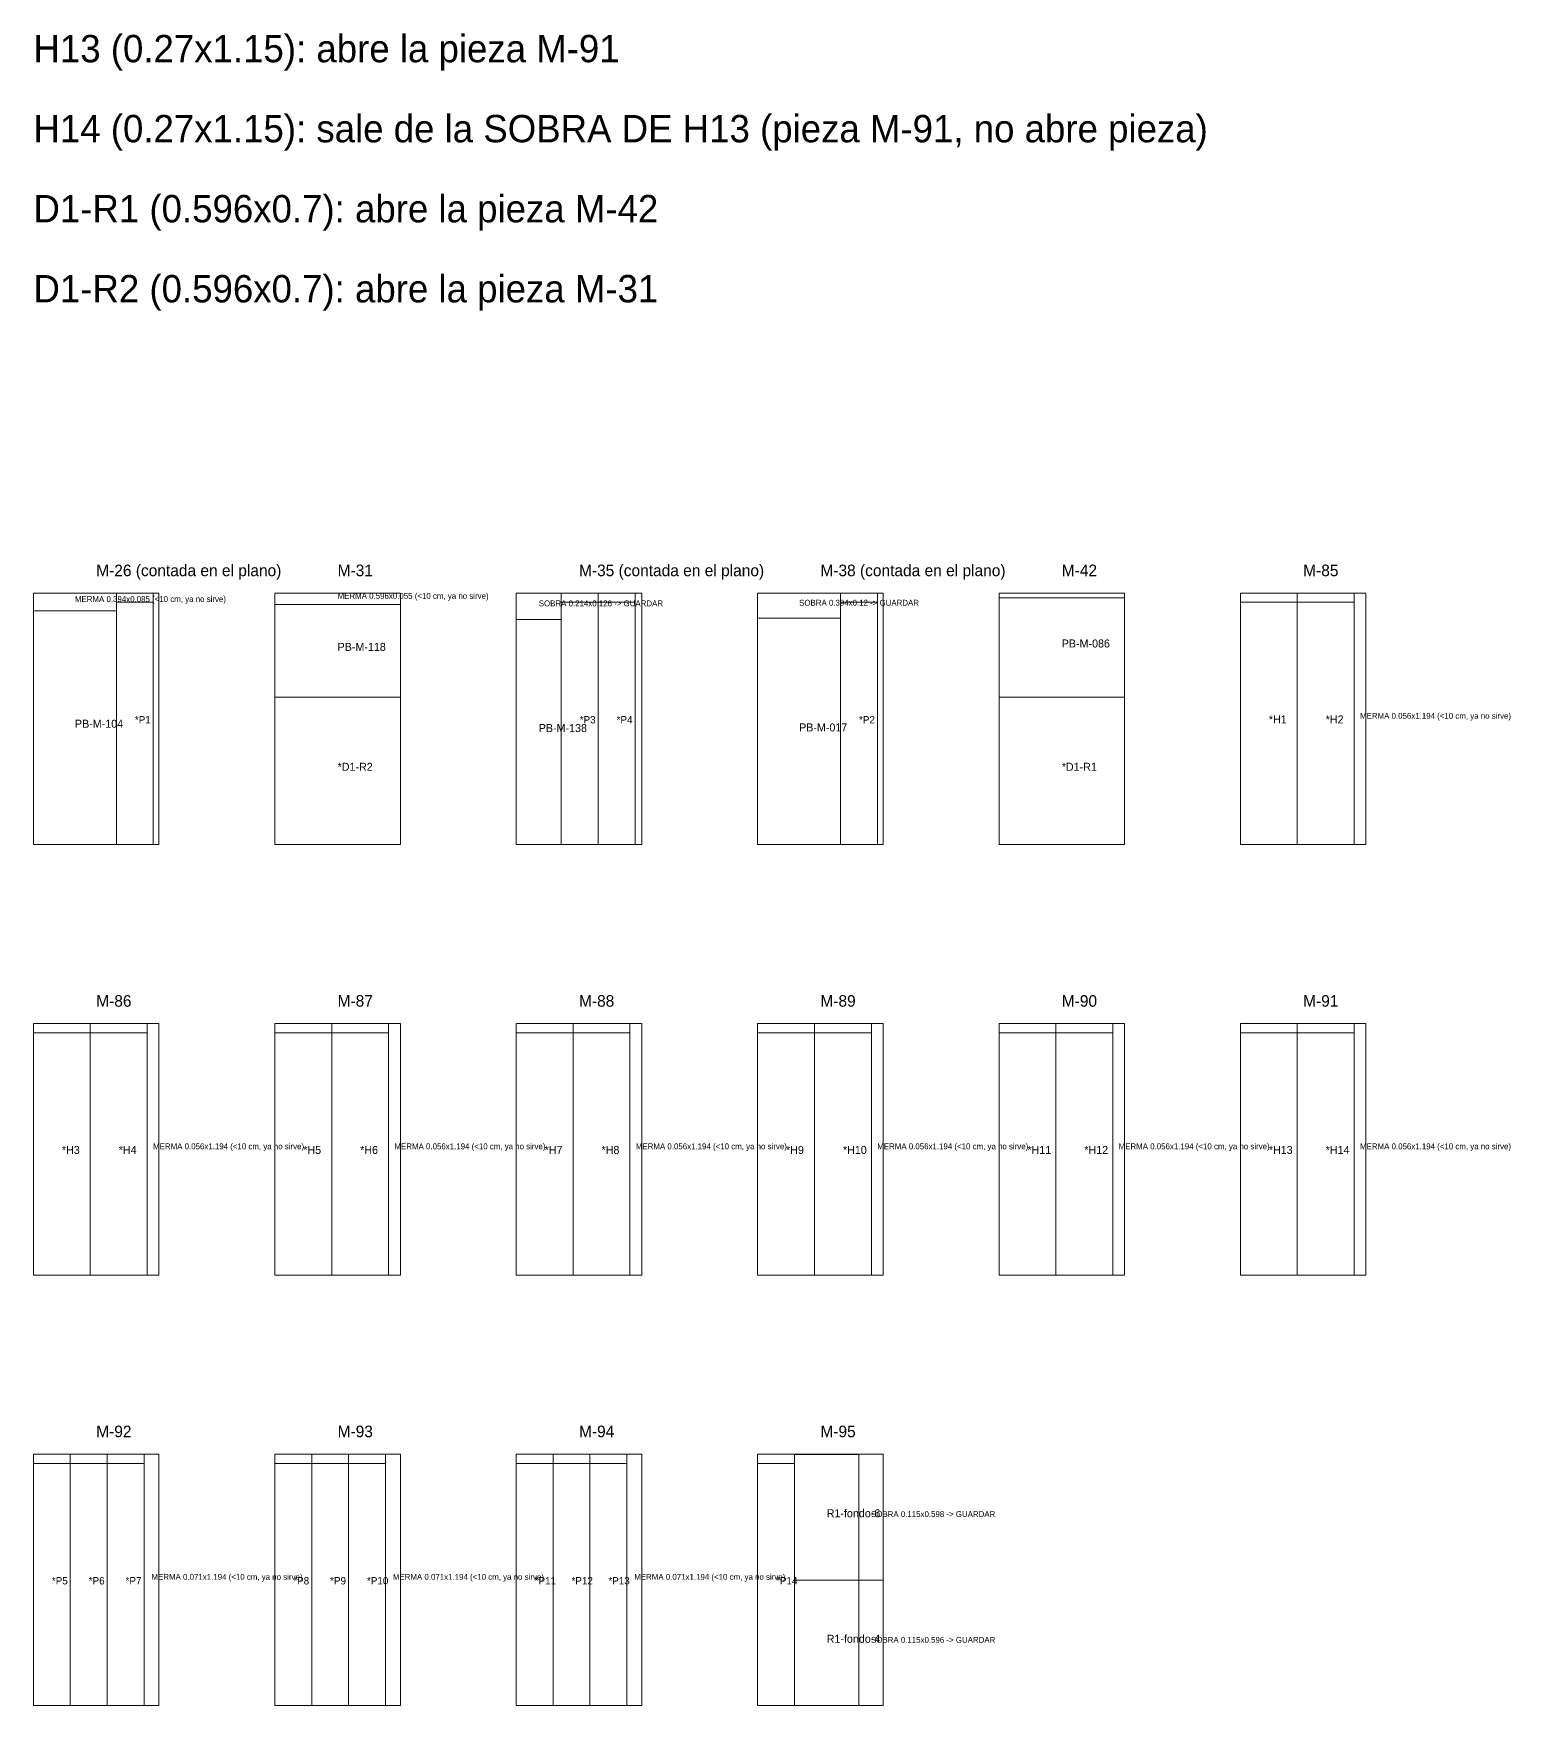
# Model space of a CAD drawing. Header units: metres. Extents: x 489.4 to 571.8, y -144.7 to -79.7.
# Drawn here: x 553.2 to 560.21, y -104.99 to -97.05 of the extents above; entities that cross this region are included whole.
import ezdxf

# ---------------------------------------------------------------- set-up
doc = ezdxf.new("R2010")
doc.units = ezdxf.units.M
for name, color, linetype, lineweight, plot in [('ESCALERA-REGADERA-ZOCLO', 6, 'Continuous', 0, False), ('ESCALERA-REGADERA-ZOCLO-TEXTO', 7, 'Continuous', 0, False), ('PLAN-CORTE-DESPERDICIO', 1, 'Continuous', 0, False), ('PLAN-CORTE-SOBRANTES', 2, 'Continuous', 0, False)]:
    doc.layers.add(name, color=color, linetype=linetype, lineweight=lineweight, plot=plot)

msp = doc.modelspace()

# ---------------------------------------------------------------- linework, layer by layer
at = {"layer": 'ESCALERA-REGADERA-ZOCLO'}
for points in [[(553.2022, -100.9044), (553.7982, -100.9044), (553.7982, -99.7104), (553.2022, -99.7104)], [(554.3482, -100.9044), (554.9442, -100.9044), (554.9442, -99.7104), (554.3482, -99.7104)], [(555.4942, -100.9044), (556.0902, -100.9044), (556.0902, -99.7104), (555.4942, -99.7104)], [(556.6402, -100.9044), (557.2362, -100.9044), (557.2362, -99.7104), (556.6402, -99.7104)], [(557.7862, -100.9044), (558.3822, -100.9044), (558.3822, -99.7104), (557.7862, -99.7104)], [(558.9322, -100.9044), (559.5282, -100.9044), (559.5282, -99.7104), (558.9322, -99.7104)], [(553.5962, -100.9044), (553.7712, -100.9044), (553.7712, -99.7544), (553.5962, -99.7544)], [(554.3482, -100.2044), (554.9442, -100.2044), (554.9442, -99.7654), (554.3482, -99.7654)], [(555.7082, -100.9044), (555.8832, -100.9044), (555.8832, -99.7544), (555.7082, -99.7544)], [(555.8832, -100.9044), (556.0582, -100.9044), (556.0582, -99.7544), (555.8832, -99.7544)], [(557.0342, -100.9044), (557.2092, -100.9044), (557.2092, -99.7544), (557.0342, -99.7544)], [(557.7862, -100.2044), (558.3822, -100.2044), (558.3822, -99.7334), (557.7862, -99.7334)], [(558.9322, -100.9044), (559.2022, -100.9044), (559.2022, -99.7544), (558.9322, -99.7544)], [(559.2022, -100.9044), (559.4722, -100.9044), (559.4722, -99.7544), (559.2022, -99.7544)], [(553.2022, -100.9044), (553.5962, -100.9044), (553.5962, -99.7954), (553.2022, -99.7954)], [(555.4942, -100.9044), (555.7082, -100.9044), (555.7082, -99.8364), (555.4942, -99.8364)], [(556.6402, -100.9044), (557.0342, -100.9044), (557.0342, -99.8304), (556.6402, -99.8304)], [(554.3482, -100.9044), (554.9442, -100.9044), (554.9442, -100.2044), (554.3482, -100.2044)], [(557.7862, -100.9044), (558.3822, -100.9044), (558.3822, -100.2044), (557.7862, -100.2044)], [(553.2022, -102.9484), (553.7982, -102.9484), (553.7982, -101.7544), (553.2022, -101.7544)], [(554.3482, -102.9484), (554.9442, -102.9484), (554.9442, -101.7544), (554.3482, -101.7544)], [(555.4942, -102.9484), (556.0902, -102.9484), (556.0902, -101.7544), (555.4942, -101.7544)], [(556.6402, -102.9484), (557.2362, -102.9484), (557.2362, -101.7544), (556.6402, -101.7544)], [(557.7862, -102.9484), (558.3822, -102.9484), (558.3822, -101.7544), (557.7862, -101.7544)], [(558.9322, -102.9484), (559.5282, -102.9484), (559.5282, -101.7544), (558.9322, -101.7544)], [(553.2022, -102.9484), (553.4722, -102.9484), (553.4722, -101.7984), (553.2022, -101.7984)], [(553.4722, -102.9484), (553.7422, -102.9484), (553.7422, -101.7984), (553.4722, -101.7984)], [(554.3482, -102.9484), (554.6182, -102.9484), (554.6182, -101.7984), (554.3482, -101.7984)], [(554.6182, -102.9484), (554.8882, -102.9484), (554.8882, -101.7984), (554.6182, -101.7984)], [(555.4942, -102.9484), (555.7642, -102.9484), (555.7642, -101.7984), (555.4942, -101.7984)], [(555.7642, -102.9484), (556.0342, -102.9484), (556.0342, -101.7984), (555.7642, -101.7984)], [(556.6402, -102.9484), (556.9102, -102.9484), (556.9102, -101.7984), (556.6402, -101.7984)], [(556.9102, -102.9484), (557.1802, -102.9484), (557.1802, -101.7984), (556.9102, -101.7984)], [(557.7862, -102.9484), (558.0562, -102.9484), (558.0562, -101.7984), (557.7862, -101.7984)], [(558.0562, -102.9484), (558.3262, -102.9484), (558.3262, -101.7984), (558.0562, -101.7984)], [(558.9322, -102.9484), (559.2022, -102.9484), (559.2022, -101.7984), (558.9322, -101.7984)], [(559.2022, -102.9484), (559.4722, -102.9484), (559.4722, -101.7984), (559.2022, -101.7984)], [(553.2022, -104.9924), (553.7982, -104.9924), (553.7982, -103.7984), (553.2022, -103.7984)], [(554.3482, -104.9924), (554.9442, -104.9924), (554.9442, -103.7984), (554.3482, -103.7984)], [(555.4942, -104.9924), (556.0902, -104.9924), (556.0902, -103.7984), (555.4942, -103.7984)], [(556.6402, -104.9924), (557.2362, -104.9924), (557.2362, -103.7984), (556.6402, -103.7984)], [(556.8152, -104.3964), (557.1212, -104.3964), (557.1212, -103.8004), (556.8152, -103.8004)], [(553.2022, -104.9924), (553.3772, -104.9924), (553.3772, -103.8424), (553.2022, -103.8424)], [(553.3772, -104.9924), (553.5522, -104.9924), (553.5522, -103.8424), (553.3772, -103.8424)], [(553.5522, -104.9924), (553.7272, -104.9924), (553.7272, -103.8424), (553.5522, -103.8424)], [(554.3482, -104.9924), (554.5232, -104.9924), (554.5232, -103.8424), (554.3482, -103.8424)], [(554.5232, -104.9924), (554.6982, -104.9924), (554.6982, -103.8424), (554.5232, -103.8424)], [(554.6982, -104.9924), (554.8732, -104.9924), (554.8732, -103.8424), (554.6982, -103.8424)], [(555.4942, -104.9924), (555.6692, -104.9924), (555.6692, -103.8424), (555.4942, -103.8424)], [(555.6692, -104.9924), (555.8442, -104.9924), (555.8442, -103.8424), (555.6692, -103.8424)], [(555.8442, -104.9924), (556.0192, -104.9924), (556.0192, -103.8424), (555.8442, -103.8424)], [(556.6402, -104.9924), (556.8152, -104.9924), (556.8152, -103.8424), (556.6402, -103.8424)], [(556.8152, -104.9924), (557.1212, -104.9924), (557.1212, -104.3964), (556.8152, -104.3964)]]:
    msp.add_lwpolyline(points, close=True, dxfattribs=at)
at = {"layer": 'PLAN-CORTE-DESPERDICIO'}
for points in [[(553.2022, -99.7954), (553.5962, -99.7954), (553.5962, -99.7104), (553.2022, -99.7104)], [(553.5962, -99.7544), (553.7712, -99.7544), (553.7712, -99.7104), (553.5962, -99.7104)], [(554.3482, -99.7654), (554.9442, -99.7654), (554.9442, -99.7104), (554.3482, -99.7104)], [(555.7082, -99.7544), (555.8832, -99.7544), (555.8832, -99.7104), (555.7082, -99.7104)], [(555.8832, -99.7544), (556.0582, -99.7544), (556.0582, -99.7104), (555.8832, -99.7104)], [(556.0582, -100.9044), (556.0902, -100.9044), (556.0902, -99.7104), (556.0582, -99.7104)], [(557.0342, -99.7544), (557.2092, -99.7544), (557.2092, -99.7104), (557.0342, -99.7104)], [(558.9322, -99.7544), (559.2022, -99.7544), (559.2022, -99.7104), (558.9322, -99.7104)], [(559.2022, -99.7544), (559.4722, -99.7544), (559.4722, -99.7104), (559.2022, -99.7104)], [(559.4722, -100.9044), (559.5282, -100.9044), (559.5282, -99.7104), (559.4722, -99.7104)], [(553.2022, -101.7984), (553.4722, -101.7984), (553.4722, -101.7544), (553.2022, -101.7544)], [(553.4722, -101.7984), (553.7422, -101.7984), (553.7422, -101.7544), (553.4722, -101.7544)], [(553.7422, -102.9484), (553.7982, -102.9484), (553.7982, -101.7544), (553.7422, -101.7544)], [(554.3482, -101.7984), (554.6182, -101.7984), (554.6182, -101.7544), (554.3482, -101.7544)], [(554.6182, -101.7984), (554.8882, -101.7984), (554.8882, -101.7544), (554.6182, -101.7544)], [(554.8882, -102.9484), (554.9442, -102.9484), (554.9442, -101.7544), (554.8882, -101.7544)], [(555.4942, -101.7984), (555.7642, -101.7984), (555.7642, -101.7544), (555.4942, -101.7544)], [(555.7642, -101.7984), (556.0342, -101.7984), (556.0342, -101.7544), (555.7642, -101.7544)], [(556.0342, -102.9484), (556.0902, -102.9484), (556.0902, -101.7544), (556.0342, -101.7544)], [(556.6402, -101.7984), (556.9102, -101.7984), (556.9102, -101.7544), (556.6402, -101.7544)], [(556.9102, -101.7984), (557.1802, -101.7984), (557.1802, -101.7544), (556.9102, -101.7544)], [(557.1802, -102.9484), (557.2362, -102.9484), (557.2362, -101.7544), (557.1802, -101.7544)], [(557.7862, -101.7984), (558.0562, -101.7984), (558.0562, -101.7544), (557.7862, -101.7544)], [(558.0562, -101.7984), (558.3262, -101.7984), (558.3262, -101.7544), (558.0562, -101.7544)], [(558.3262, -102.9484), (558.3822, -102.9484), (558.3822, -101.7544), (558.3262, -101.7544)], [(558.9322, -101.7984), (559.2022, -101.7984), (559.2022, -101.7544), (558.9322, -101.7544)], [(559.2022, -101.7984), (559.4722, -101.7984), (559.4722, -101.7544), (559.2022, -101.7544)], [(559.4722, -102.9484), (559.5282, -102.9484), (559.5282, -101.7544), (559.4722, -101.7544)], [(553.2022, -103.8424), (553.3772, -103.8424), (553.3772, -103.7984), (553.2022, -103.7984)], [(553.3772, -103.8424), (553.5522, -103.8424), (553.5522, -103.7984), (553.3772, -103.7984)], [(553.5522, -103.8424), (553.7272, -103.8424), (553.7272, -103.7984), (553.5522, -103.7984)], [(553.7272, -104.9924), (553.7982, -104.9924), (553.7982, -103.7984), (553.7272, -103.7984)], [(554.3482, -103.8424), (554.5232, -103.8424), (554.5232, -103.7984), (554.3482, -103.7984)], [(554.5232, -103.8424), (554.6982, -103.8424), (554.6982, -103.7984), (554.5232, -103.7984)], [(554.6982, -103.8424), (554.8732, -103.8424), (554.8732, -103.7984), (554.6982, -103.7984)], [(554.8732, -104.9924), (554.9442, -104.9924), (554.9442, -103.7984), (554.8732, -103.7984)], [(555.4942, -103.8424), (555.6692, -103.8424), (555.6692, -103.7984), (555.4942, -103.7984)], [(555.6692, -103.8424), (555.8442, -103.8424), (555.8442, -103.7984), (555.6692, -103.7984)], [(555.8442, -103.8424), (556.0192, -103.8424), (556.0192, -103.7984), (555.8442, -103.7984)], [(556.0192, -104.9924), (556.0902, -104.9924), (556.0902, -103.7984), (556.0192, -103.7984)], [(556.6402, -103.8424), (556.8152, -103.8424), (556.8152, -103.7984), (556.6402, -103.7984)]]:
    msp.add_lwpolyline(points, close=True, dxfattribs=at)
at = {"layer": 'PLAN-CORTE-SOBRANTES'}
for points in [[(555.4942, -99.8364), (555.7082, -99.8364), (555.7082, -99.7104), (555.4942, -99.7104)], [(556.6402, -99.8304), (557.0342, -99.8304), (557.0342, -99.7104), (556.6402, -99.7104)], [(557.1212, -104.3964), (557.2362, -104.3964), (557.2362, -103.7984), (557.1212, -103.7984)], [(557.1212, -104.9924), (557.2362, -104.9924), (557.2362, -104.3964), (557.1212, -104.3964)]]:
    msp.add_lwpolyline(points, close=True, dxfattribs=at)

# ---------------------------------------------------------------- texts
at = {"layer": 'ESCALERA-REGADERA-ZOCLO-TEXTO'}
for s, height, p in [('H13 (0.27x1.15): abre la pieza M-91', 0.13, (553.2022, -97.1904)), ('H14 (0.27x1.15): sale de la SOBRA DE H13 (pieza M-91, no abre pieza)', 0.13, (553.2022, -97.5704)), ('D1-R1 (0.596x0.7): abre la pieza M-42', 0.13, (553.2022, -97.9504)), ('D1-R2 (0.596x0.7): abre la pieza M-31', 0.13, (553.2022, -98.3304)), ('M-26 (contada en el plano)', 0.055, (553.5002, -99.6304)), ('M-31', 0.055, (554.6462, -99.6304)), ('M-35 (contada en el plano)', 0.055, (555.7922, -99.6304)), ('M-38 (contada en el plano)', 0.055, (556.9382, -99.6304)), ('M-42', 0.055, (558.0842, -99.6304)), ('M-85', 0.055, (559.2302, -99.6304)), ('MERMA 0.596x0.055 (<10 cm, ya no sirve)', 0.028, (554.6462, -99.7379)), ('MERMA 0.394x0.085 (<10 cm, ya no sirve)', 0.028, (553.3992, -99.7529)), ('SOBRA 0.214x0.126 -> GUARDAR', 0.028, (555.6012, -99.7734)), ('SOBRA 0.394x0.12 -> GUARDAR', 0.028, (556.8372, -99.7704)), ('PB-M-118', 0.038, (554.6462, -99.9849)), ('PB-M-086', 0.038, (558.0842, -99.9689)), ('PB-M-104', 0.038, (553.3992, -100.3499)), ('*P1', 0.035, (553.6837, -100.3294)), ('PB-M-138', 0.038, (555.6012, -100.3704)), ('*P3', 0.035, (555.7957, -100.3294)), ('*P4', 0.035, (555.9707, -100.3294)), ('PB-M-017', 0.038, (556.8372, -100.3674)), ('*P2', 0.035, (557.1217, -100.3294)), ('*H1', 0.038, (559.0672, -100.3294)), ('*H2', 0.038, (559.3372, -100.3294)), ('MERMA 0.056x1.194 (<10 cm, ya no sirve)', 0.028, (559.5002, -100.3074)), ('*D1-R2', 0.038, (554.6462, -100.5544)), ('*D1-R1', 0.038, (558.0842, -100.5544)), ('M-86', 0.055, (553.5002, -101.6744)), ('M-87', 0.055, (554.6462, -101.6744)), ('M-88', 0.055, (555.7922, -101.6744)), ('M-89', 0.055, (556.9382, -101.6744)), ('M-90', 0.055, (558.0842, -101.6744)), ('M-91', 0.055, (559.2302, -101.6744)), ('MERMA 0.056x1.194 (<10 cm, ya no sirve)', 0.028, (553.7702, -102.3514)), ('MERMA 0.056x1.194 (<10 cm, ya no sirve)', 0.028, (554.9162, -102.3514)), ('MERMA 0.056x1.194 (<10 cm, ya no sirve)', 0.028, (556.0622, -102.3514)), ('MERMA 0.056x1.194 (<10 cm, ya no sirve)', 0.028, (557.2082, -102.3514)), ('MERMA 0.056x1.194 (<10 cm, ya no sirve)', 0.028, (558.3542, -102.3514)), ('MERMA 0.056x1.194 (<10 cm, ya no sirve)', 0.028, (559.5002, -102.3514)), ('*H3', 0.038, (553.3372, -102.3734)), ('*H4', 0.038, (553.6072, -102.3734)), ('*H5', 0.038, (554.4832, -102.3734)), ('*H6', 0.038, (554.7532, -102.3734)), ('*H7', 0.038, (555.6292, -102.3734)), ('*H8', 0.038, (555.8992, -102.3734)), ('*H9', 0.038, (556.7752, -102.3734)), ('*H10', 0.038, (557.0452, -102.3734)), ('*H11', 0.038, (557.9212, -102.3734)), ('*H12', 0.038, (558.1912, -102.3734)), ('*H13', 0.038, (559.0672, -102.3734)), ('*H14', 0.038, (559.3372, -102.3734)), ('M-92', 0.055, (553.5002, -103.7184)), ('M-93', 0.055, (554.6462, -103.7184)), ('M-94', 0.055, (555.7922, -103.7184)), ('M-95', 0.055, (556.9382, -103.7184)), ('R1-fondo-6', 0.038, (556.9682, -104.0984)), ('SOBRA 0.115x0.598 -> GUARDAR', 0.028, (557.1787, -104.0974)), ('*P5', 0.035, (553.2897, -104.4174)), ('*P6', 0.035, (553.4647, -104.4174)), ('*P7', 0.035, (553.6397, -104.4174)), ('MERMA 0.071x1.194 (<10 cm, ya no sirve)', 0.028, (553.7627, -104.3954)), ('*P8', 0.035, (554.4357, -104.4174)), ('*P9', 0.035, (554.6107, -104.4174)), ('*P10', 0.035, (554.7857, -104.4174)), ('MERMA 0.071x1.194 (<10 cm, ya no sirve)', 0.028, (554.9087, -104.3954)), ('*P11', 0.035, (555.5817, -104.4174)), ('*P12', 0.035, (555.7567, -104.4174)), ('*P13', 0.035, (555.9317, -104.4174)), ('MERMA 0.071x1.194 (<10 cm, ya no sirve)', 0.028, (556.0547, -104.3954)), ('*P14', 0.035, (556.7277, -104.4174)), ('R1-fondo-4', 0.038, (556.9682, -104.6944)), ('SOBRA 0.115x0.596 -> GUARDAR', 0.028, (557.1787, -104.6944))]:
    msp.add_text(s, height=height, dxfattribs=at).set_placement(p)

doc.saveas('drawing.dxf')
